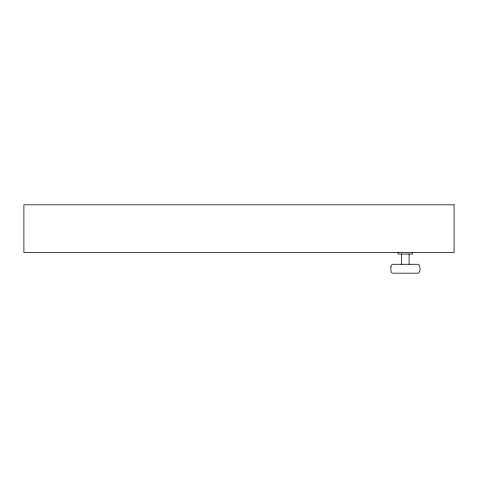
<?xml version="1.0" encoding="UTF-8"?>
<svg xmlns="http://www.w3.org/2000/svg" width="478" height="478" viewBox="0 0 478 478"><rect width="100%" height="100%" fill="white"/><g stroke="black" fill="none" stroke-linecap="round" stroke-linejoin="round"><path stroke-width="0.72" d="M412.442 252.623L412.442 254.057L398.102 254.057L398.102 252.623M409.096 254.057L409.096 264.322M401.448 254.057L401.448 264.322M390.92 266.497L390.92 270.948L391.655 272.579L392.665 273.177L418.023 273.177L419.033 272.579C420.353 270.243 420.353 267.202 419.033 264.872L418.023 264.274L392.665 264.274L391.655 264.872L390.92 266.497M454.1 204.823L23.9 204.823L23.9 252.623L454.1 252.623L454.1 204.823"/></g></svg>
